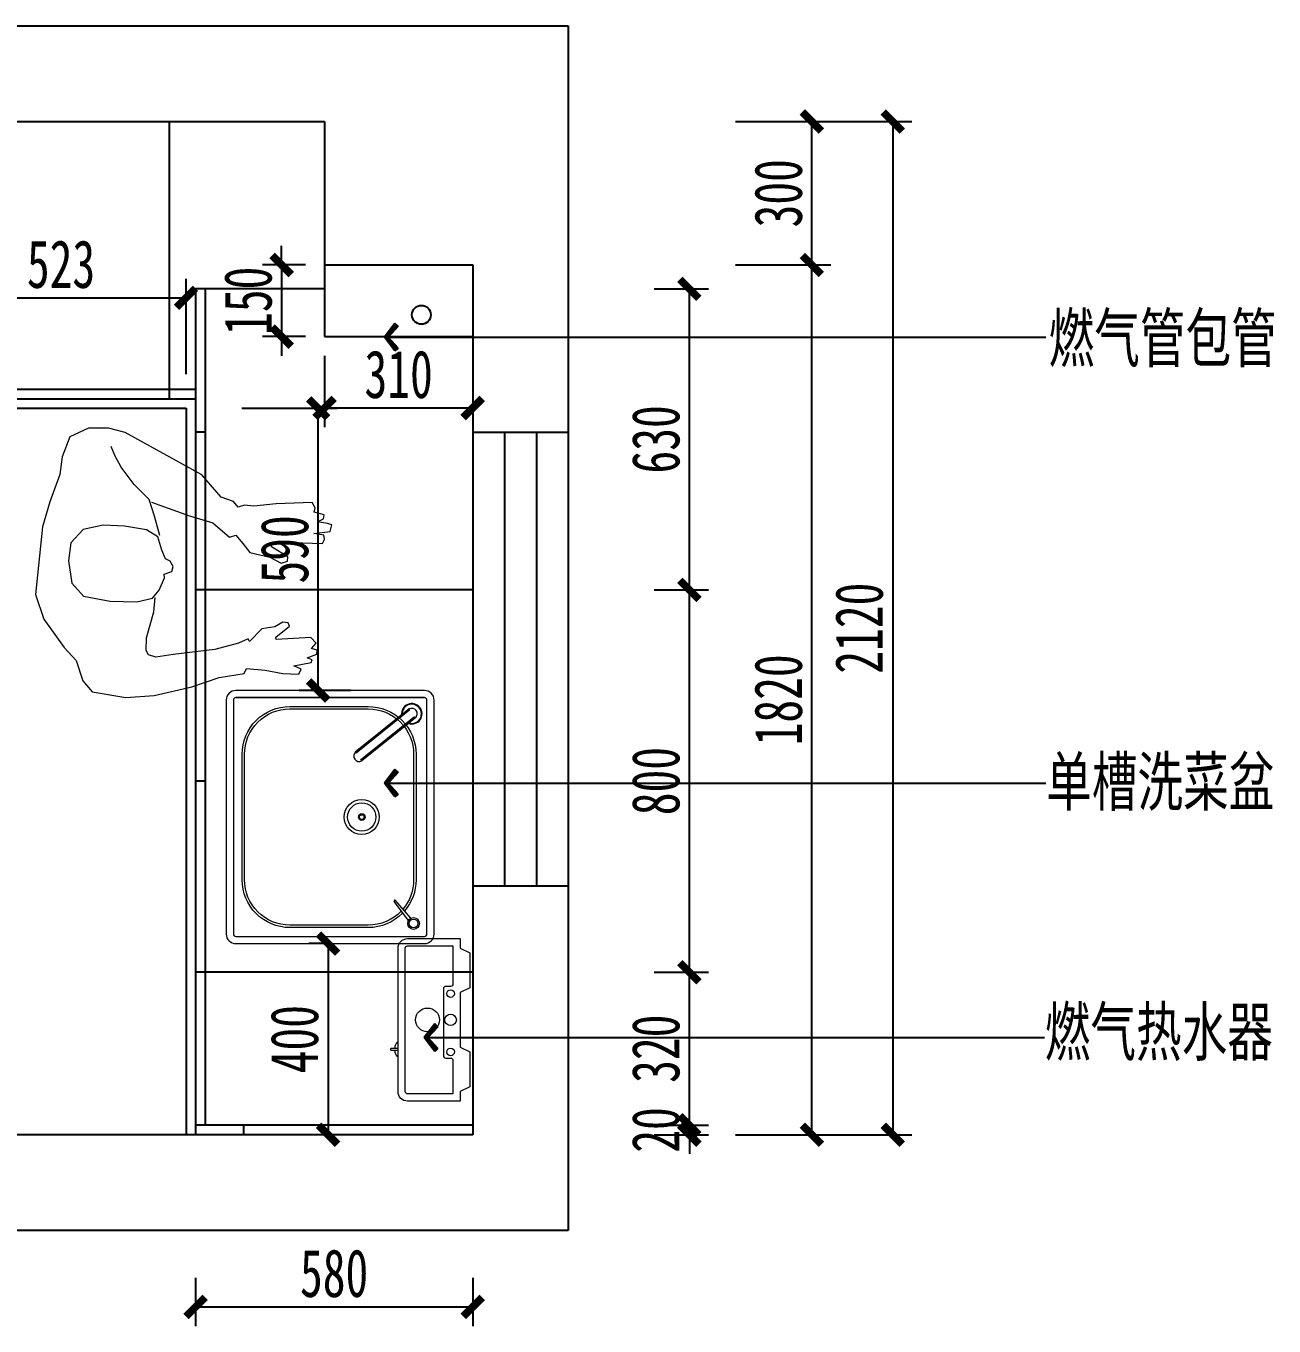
# Model space of a CAD drawing. Header units: millimetres. Extents: x 3104083 to 3173399, y -3165492 to -3044687.
# Drawn here: x 3116563 to 3119175, y -3115848 to -3113128 of the extents above; entities that cross this region are included whole.
import ezdxf

# ---------------------------------------------------------------- set-up
doc = ezdxf.new("R2010")
doc.units = ezdxf.units.MM
doc.header["$LTSCALE"] = 500
doc.header["$MEASUREMENT"] = 0
doc.header["$PDMODE"] = 2
doc.linetypes.add('ACAD_ISO03W100', pattern=[30, 12, -18])
doc.layers.get('0').update_dxf_attribs({"linetype": 'CONTINUOUS'})
doc.layers.get('DEFPOINTS').update_dxf_attribs({"linetype": 'CONTINUOUS'})
for name, color, linetype in [('D-节点尺寸', 5, 'CONTINUOUS'), ('P-完成面', 3, 'CONTINUOUS'), ('W-基础引线', 35, 'CONTINUOUS'), ('ZB_厨柜', 7, 'CONTINUOUS'), ('zb厨柜', 7, 'CONTINUOUS'), ('台面', 4, 'CONTINUOUS'), ('柜体', 2, 'CONTINUOUS')]:
    doc.layers.add(name, color=color, linetype=linetype)
for name, color, linetype, lineweight in [('zb辅助', 250, 'CONTINUOUS', 15), ('墙体', 6, 'CONTINUOUS', 25), ('电器', 85, 'CONTINUOUS', 15)]:
    doc.layers.add(name, color=color, linetype=linetype, lineweight=lineweight)
doc.styles.add('DIM', font='SimSun.ttf', dxfattribs={"width": 0.7})
doc.dimstyles.new('40', dxfattribs={"dimscale": 40, "dimtxt": 2.5, "dimasz": 1, "dimexe": 1, "dimexo": 1, "dimgap": 0.5, "dimtad": 1, "dimdec": 0, "dimzin": 0, "dimdsep": 46, "dimtxsty": 'DIM', "dimblk": 'ARCHTICK', "dimcen": 0, "dimclrd": 5, "dimclre": 5, "dimclrt": 35, "dimadec": 0, "dimazin": 0, "dimtfac": 0.5, "dimtdec": 0, "dimtix": 1, "dimtmove": 2, "dimatfit": 2, "dimldrblk": 'A', "dimfxl": 0, "dimtolj": 1, "dimtzin": 0, "dimlwd": -1, "dimlwe": -1, "dimarcsym": 0})
doc.dimstyles.new('基础引线', dxfattribs={"dimtxt": 3, "dimasz": 0.7, "dimexe": 2, "dimexo": 6, "dimgap": 1, "dimtad": 1, "dimdec": 0, "dimdsep": 46, "dimtxsty": 'Standard', "dimblk1": 'A', "dimblk2": 'A', "dimsah": 1, "dimcen": 3, "dimdle": 200, "dimclrd": 256, "dimclre": 256, "dimclrt": 2, "dimadec": 0, "dimazin": 0, "dimtfac": 1, "dimtdec": 0, "dimtix": 1, "dimtmove": 1, "dimatfit": 3, "dimldrblk": 'A', "dimfxl": 0, "dimtvp": 1, "dimtolj": 1, "dimtzin": 0, "dimarcsym": 0})

# ---------------------------------------------------------------- blocks, each defined once
blk = doc.blocks.new('_ArchTick')
at = {"color": 0, "linetype": 'ByBlock', "const_width": 0.4}
blk.add_lwpolyline([(-0.5, -0.5), (0.5, 0.5)], dxfattribs=at)
blk = doc.blocks.new('*D1646')
at = {"layer": 'D-节点尺寸', "color": 5, "ltscale": 100}
for p, q in [((3118047.6, -3113627.5), (3118247.6, -3113627.5)), ((3118207.6, -3115447.5), (3118207.6, -3113627.5)), ((3118047.6, -3115447.5), (3118247.6, -3115447.5))]:
    blk.add_line(p, q, dxfattribs=at)
at = {"layer": 'DEFPOINTS', "color": 0, "ltscale": 100}
for p in [(3118007.6, -3113627.5), (3118207.6, -3113627.5), (3118007.6, -3115447.5)]:
    blk.add_point(p, dxfattribs=at)
at = {"layer": 'D-节点尺寸', "color": 5, "ltscale": 100, "xscale": 40, "yscale": 40, "zscale": 40}
for p, rotation in [((3118207.6, -3113627.5), 90), ((3118207.6, -3115447.5), 270)]:
    blk.add_blockref('_ArchTick', p, dxfattribs=dict(at, rotation=rotation))
at = {"layer": 'D-节点尺寸', "color": 35, "ltscale": 100, "insert": (3118137.6, -3114537.5), "char_height": 100, "attachment_point": 5, "rotation": 90, "style": 'DIM'}
blk.add_mtext('\\A1;1820', dxfattribs=at)
blk = doc.blocks.new('A')
for p, q in [((-1.435, 1.148), (-1.09, 1.437)), ((-1.09, 1.437), (0, 0)), ((-1.435, 1.148), (-0.369, 0)), ((-0.369, 0), (-2.127, 0)), ((-1.435, -1.148), (-0.369, 0)), ((-1.09, -1.437), (0, 0)), ((-1.435, -1.148), (-1.09, -1.437))]:
    blk.add_line(p, q)
for points in [[(-1.435, 1.148), (-1.09, 1.437), (-0.369, 0), (0, 0)], [(-1.435, -1.148), (-1.09, -1.437), (-0.369, 0), (0, 0)]]:
    blk.add_solid(points)
blk = doc.blocks.new('*D1647')
at = {"layer": 'D-节点尺寸', "color": 5, "ltscale": 100}
for p, q in [((3118047.6, -3113327.5), (3118247.6, -3113327.5)), ((3118207.6, -3113627.5), (3118207.6, -3113327.5)), ((3118047.6, -3113627.5), (3118247.6, -3113627.5))]:
    blk.add_line(p, q, dxfattribs=at)
at = {"layer": 'DEFPOINTS', "color": 0, "ltscale": 100}
for p in [(3118007.6, -3113327.5), (3118207.6, -3113327.5), (3118007.6, -3113627.5)]:
    blk.add_point(p, dxfattribs=at)
at = {"layer": 'D-节点尺寸', "color": 5, "ltscale": 100, "xscale": 40, "yscale": 40, "zscale": 40}
for p, rotation in [((3118207.6, -3113327.5), 90), ((3118207.6, -3113627.5), 270)]:
    blk.add_blockref('_ArchTick', p, dxfattribs=dict(at, rotation=rotation))
at = {"layer": 'D-节点尺寸', "color": 35, "ltscale": 100, "insert": (3118137.6, -3113477.5), "char_height": 100, "attachment_point": 5, "rotation": 90, "style": 'DIM'}
blk.add_mtext('\\A1;300', dxfattribs=at)
blk = doc.blocks.new('*D1649')
at = {"layer": 'DEFPOINTS', "color": 0, "ltscale": 100}
for p in [(3118117.6, -3113327.5), (3118117.6, -3115447.5), (3118376.8, -3115447.5)]:
    blk.add_point(p, dxfattribs=at)
at = {"layer": 'P-完成面', "color": 5, "ltscale": 100}
for p, q in [((3118216.8, -3113327.5), (3118416.8, -3113327.5)), ((3118376.8, -3113327.5), (3118376.8, -3115447.5)), ((3118216.8, -3115447.5), (3118416.8, -3115447.5))]:
    blk.add_line(p, q, dxfattribs=at)
at = {"layer": 'P-完成面', "color": 5, "ltscale": 100, "xscale": 40, "yscale": 40, "zscale": 40}
for p, rotation in [((3118376.8, -3113327.5), 90), ((3118376.8, -3115447.5), 270)]:
    blk.add_blockref('_ArchTick', p, dxfattribs=dict(at, rotation=rotation))
at = {"layer": 'P-完成面', "color": 35, "ltscale": 100, "insert": (3118306.8, -3114387.5), "char_height": 100, "attachment_point": 5, "rotation": 90, "style": 'DIM'}
blk.add_mtext('\\A1;2120', dxfattribs=at)
blk = doc.blocks.new('*D1676')
at = {"layer": 'D-节点尺寸', "color": 5, "ltscale": 100}
for p, q in [((3117877.6, -3115107.5), (3117991.2, -3115107.5)), ((3117951.2, -3115427.5), (3117951.2, -3115107.5)), ((3117877.6, -3115427.5), (3117991.2, -3115427.5))]:
    blk.add_line(p, q, dxfattribs=at)
at = {"layer": 'DEFPOINTS', "color": 0, "ltscale": 100}
for p in [(3117837.6, -3115107.5), (3117951.2, -3115107.5), (3117837.6, -3115427.5)]:
    blk.add_point(p, dxfattribs=at)
at = {"layer": 'D-节点尺寸', "color": 5, "ltscale": 100, "xscale": 40, "yscale": 40, "zscale": 40}
for p, rotation in [((3117951.2, -3115107.5), 90), ((3117951.2, -3115427.5), 270)]:
    blk.add_blockref('_ArchTick', p, dxfattribs=dict(at, rotation=rotation))
at = {"layer": 'D-节点尺寸', "color": 35, "ltscale": 100, "insert": (3117881.2, -3115267.5), "char_height": 100, "attachment_point": 5, "rotation": 90, "style": 'DIM'}
blk.add_mtext('\\A1;320', dxfattribs=at)
blk = doc.blocks.new('*D1677')
at = {"layer": 'D-节点尺寸', "color": 5, "ltscale": 100}
for p, q in [((3117877.6, -3114307.5), (3117991.2, -3114307.5)), ((3117951.2, -3115107.5), (3117951.2, -3114307.5)), ((3117877.6, -3115107.5), (3117991.2, -3115107.5))]:
    blk.add_line(p, q, dxfattribs=at)
at = {"layer": 'DEFPOINTS', "color": 0, "ltscale": 100}
for p in [(3117837.6, -3114307.5), (3117951.2, -3114307.5), (3117837.6, -3115107.5)]:
    blk.add_point(p, dxfattribs=at)
at = {"layer": 'D-节点尺寸', "color": 5, "ltscale": 100, "xscale": 40, "yscale": 40, "zscale": 40}
for p, rotation in [((3117951.2, -3114307.5), 90), ((3117951.2, -3115107.5), 270)]:
    blk.add_blockref('_ArchTick', p, dxfattribs=dict(at, rotation=rotation))
at = {"layer": 'D-节点尺寸', "color": 35, "ltscale": 100, "insert": (3117881.2, -3114707.5), "char_height": 100, "attachment_point": 5, "rotation": 90, "style": 'DIM'}
blk.add_mtext('\\A1;800', dxfattribs=at)
blk = doc.blocks.new('*D1678')
at = {"layer": 'D-节点尺寸', "color": 5, "ltscale": 100}
for p, q in [((3117877.6, -3113677.5), (3117991.2, -3113677.5)), ((3117951.2, -3114307.5), (3117951.2, -3113677.5)), ((3117877.6, -3114307.5), (3117991.2, -3114307.5))]:
    blk.add_line(p, q, dxfattribs=at)
at = {"layer": 'DEFPOINTS', "color": 0, "ltscale": 100}
for p in [(3117837.6, -3113677.5), (3117951.2, -3113677.5), (3117837.6, -3114307.5)]:
    blk.add_point(p, dxfattribs=at)
at = {"layer": 'D-节点尺寸', "color": 5, "ltscale": 100, "xscale": 40, "yscale": 40, "zscale": 40}
for p, rotation in [((3117951.2, -3113677.5), 90), ((3117951.2, -3114307.5), 270)]:
    blk.add_blockref('_ArchTick', p, dxfattribs=dict(at, rotation=rotation))
at = {"layer": 'D-节点尺寸', "color": 35, "ltscale": 100, "insert": (3117881.2, -3113992.5), "char_height": 100, "attachment_point": 5, "rotation": 90, "style": 'DIM'}
blk.add_mtext('\\A1;630', dxfattribs=at)
blk = doc.blocks.new('*D1679')
at = {"layer": 'D-节点尺寸', "color": 5, "ltscale": 100}
for p, q in [((3117951.2, -3115427.5), (3117951.2, -3115387.5)), ((3117877.6, -3115427.5), (3117991.2, -3115427.5)), ((3117951.2, -3115427.5), (3117951.2, -3115447.5)), ((3117877.6, -3115447.5), (3117991.2, -3115447.5)), ((3117951.2, -3115447.5), (3117951.2, -3115487.5))]:
    blk.add_line(p, q, dxfattribs=at)
at = {"layer": 'DEFPOINTS', "color": 0, "ltscale": 100}
for p in [(3117837.6, -3115427.5), (3117837.6, -3115447.5), (3117951.2, -3115447.5)]:
    blk.add_point(p, dxfattribs=at)
at = {"layer": 'D-节点尺寸', "color": 5, "ltscale": 100, "xscale": 40, "yscale": 40, "zscale": 40}
for p, rotation in [((3117951.2, -3115427.5), 270), ((3117951.2, -3115447.5), 90)]:
    blk.add_blockref('_ArchTick', p, dxfattribs=dict(at, rotation=rotation))
at = {"layer": 'D-节点尺寸', "color": 35, "ltscale": 100, "insert": (3117881.2, -3115437.5), "char_height": 100, "attachment_point": 5, "rotation": 90, "style": 'DIM'}
blk.add_mtext('\\A1;20', dxfattribs=at)
blk = doc.blocks.new('*D1680')
at = {"layer": 'D-节点尺寸', "color": 5, "ltscale": 100}
for p, q in [((3116917.8, -3115747), (3116917.8, -3115847.7)), ((3117497.8, -3115747), (3117497.8, -3115847.7)), ((3116917.8, -3115807.7), (3117497.8, -3115807.7))]:
    blk.add_line(p, q, dxfattribs=at)
at = {"layer": 'DEFPOINTS', "color": 0, "ltscale": 100}
for p in [(3116917.8, -3115707), (3117497.8, -3115707), (3117497.8, -3115807.7)]:
    blk.add_point(p, dxfattribs=at)
at = {"layer": 'D-节点尺寸', "color": 5, "ltscale": 100, "xscale": 40, "yscale": 40, "zscale": 40, "rotation": 180}
blk.add_blockref('_ArchTick', (3116917.8, -3115807.7), dxfattribs=at)
at = {"layer": 'D-节点尺寸', "color": 5, "ltscale": 100, "xscale": 40, "yscale": 40, "zscale": 40}
blk.add_blockref('_ArchTick', (3117497.8, -3115807.7), dxfattribs=at)
at = {"layer": 'D-节点尺寸', "color": 35, "ltscale": 100, "insert": (3117207.8, -3115737.7), "char_height": 100, "attachment_point": 5, "style": 'DIM'}
blk.add_mtext('\\A1;580', dxfattribs=at)
blk = doc.blocks.new('热水器平面')
at = {"layer": '电器'}
for p, q in [((223135.7, -105688.4), (223135.7, -105686.4)), ((223165.7, -105686.4), (223165.7, -105688.4))]:
    blk.add_line(p, q, dxfattribs=at)
for points in [[(223146.2, -105556.4), (223156.2, -105536.4), (223229.2, -105536.4), (223239.2, -105556.4), (223259.2, -105556.4), (223259.2, -105666.4, -0.414214), (223239.2, -105686.4), (222939.2, -105686.4, -0.414214), (222919.2, -105666.4), (222919.2, -105556.4), (222939.2, -105556.4), (222949.2, -105536.4), (223022.2, -105536.4), (223032.2, -105556.4)], [(223024.2, -105591.4), (223164.2, -105591.4, 0.414214), (223169.2, -105586.4), (223169.2, -105576.4, -0.414214), (223174.2, -105571.4), (223244.2, -105571.4), (223244.2, -105666.4, -0.414214), (223239.2, -105671.4), (222939.2, -105671.4, -0.414214), (222934.2, -105666.4), (222934.2, -105571.4), (223014.2, -105571.4, -0.414214), (223019.2, -105576.4), (223019.2, -105586.4, 0.414214)]]:
    blk.add_lwpolyline(points, format="xyb", close=True, dxfattribs=at)
blk.add_lwpolyline([(223153.2, -105686.4), (223153.2, -105700.4, -0.414214), (223152.2, -105701.4), (223149.2, -105701.4, -0.414214), (223148.2, -105700.4), (223148.2, -105686.4)], format="xyb", dxfattribs=at)
for centre, radius in [((223034.2, -105576.4), 8), ((223089.2, -105576.4), 12), ((223156.2, -105576.4), 8), ((223089.2, -105624.8), 24.9)]:
    blk.add_circle(centre, radius, dxfattribs=at)
for centre, start, end in [((223149.3, -105672.5), 229.4531, 266.9441), ((223152.1, -105672.5), 273.0559, 310.5469)]:
    blk.add_arc(centre, 20.9, start, end, dxfattribs=at)
blk = doc.blocks.new('*D1729')
at = {"layer": 'D-节点尺寸', "color": 5, "ltscale": 100}
for p, q in [((3117097.9, -3113627.5), (3117097.9, -3113587.5)), ((3117147.8, -3113627.5), (3117057.9, -3113627.5)), ((3117097.9, -3113627.5), (3117097.9, -3113777.5)), ((3117147.8, -3113777.5), (3117057.9, -3113777.5)), ((3117097.9, -3113777.5), (3117097.9, -3113817.5))]:
    blk.add_line(p, q, dxfattribs=at)
at = {"layer": 'DEFPOINTS', "color": 0, "ltscale": 100}
for p in [(3117187.8, -3113627.5), (3117097.9, -3113777.5), (3117187.8, -3113777.5)]:
    blk.add_point(p, dxfattribs=at)
at = {"layer": 'D-节点尺寸', "color": 5, "ltscale": 100, "xscale": 40, "yscale": 40, "zscale": 40}
for p, rotation in [((3117097.9, -3113627.5), 270), ((3117097.9, -3113777.5), 90)]:
    blk.add_blockref('_ArchTick', p, dxfattribs=dict(at, rotation=rotation))
at = {"layer": 'D-节点尺寸', "color": 35, "ltscale": 100, "insert": (3117027.9, -3113702.5), "char_height": 100, "attachment_point": 5, "rotation": 90, "style": 'DIM'}
blk.add_mtext('\\A1;150', dxfattribs=at)
blk = doc.blocks.new('*D1730')
at = {"layer": 'D-节点尺寸', "color": 5, "ltscale": 100}
for p, q in [((3117187.8, -3113817.5), (3117187.8, -3113966.8)), ((3117497.8, -3113817.5), (3117497.8, -3113966.8)), ((3117187.8, -3113926.8), (3117497.8, -3113926.8))]:
    blk.add_line(p, q, dxfattribs=at)
at = {"layer": 'DEFPOINTS', "color": 0, "ltscale": 100}
for p in [(3117187.8, -3113777.5), (3117497.8, -3113777.5), (3117497.8, -3113926.8)]:
    blk.add_point(p, dxfattribs=at)
at = {"layer": 'D-节点尺寸', "color": 5, "ltscale": 100, "xscale": 40, "yscale": 40, "zscale": 40, "rotation": 180}
blk.add_blockref('_ArchTick', (3117187.8, -3113926.8), dxfattribs=at)
at = {"layer": 'D-节点尺寸', "color": 5, "ltscale": 100, "xscale": 40, "yscale": 40, "zscale": 40}
blk.add_blockref('_ArchTick', (3117497.8, -3113926.8), dxfattribs=at)
at = {"layer": 'D-节点尺寸', "color": 35, "ltscale": 100, "insert": (3117342.8, -3113856.8), "char_height": 100, "attachment_point": 5, "style": 'DIM'}
blk.add_mtext('\\A1;310', dxfattribs=at)
blk = doc.blocks.new('单水槽平面')
at = {"layer": '电器'}
for p, q in [((219357.5, -105976.4), (219357.5, -106371.4)), ((219372.5, -105976.4), (219372.5, -106371.4)), ((219372.5, -106371.4), (219372.5, -105976.4)), ((219867.1, -105956.4), (219377.5, -105956.4)), ((219867.1, -105971.4), (219377.5, -105971.4)), ((219872.1, -106371.4), (219872.1, -105976.4)), ((219887.1, -106371.4), (219887.1, -105976.4)), ((219412.7, -105997.6), (219503.2, -106110.5)), ((219414.5, -105995), (219505, -106107.9)), ((219396.1, -106008.4), (219486.6, -106121.3)), ((219397.8, -106006.9), (219488.4, -106119.8)), ((219834, -106004.9), (219796.9, -106037)), ((219838.5, -106009.9), (219798.8, -106040.1)), ((219377.5, -106376.4), (219867.1, -106376.4)), ((219377.5, -106376.4), (219867.1, -106376.4)), ((219377.5, -106391.4), (219867.1, -106391.4))]:
    blk.add_line(p, q, dxfattribs=at)
for points in [[(219823.4, -106022.6, -0.202235), (219853.6, -106094.2), (219853.6, -106258.2, -0.414214), (219753.6, -106358.2), (219490.9, -106358.2, -0.414214), (219390.9, -106258.2), (219390.9, -106094.2, -0.414214), (219490.9, -105994.2), (219753.6, -105994.2, -0.178633), (219818.6, -106018.2, -0.178633)], [(219819.3, -106025.6, -0.204737), (219848.6, -106094.2), (219848.6, -106258.2, -0.414214), (219753.6, -106353.2), (219490.9, -106353.2, -0.414214), (219395.9, -106258.2), (219395.9, -106094.2, -0.414214), (219490.9, -105999.2), (219753.6, -105999.2, -0.176592), (219814.8, -106021.5, -0.176592)]]:
    blk.add_lwpolyline(points, format="xyb", dxfattribs=at)
for centre, radius in [((219845, -105999.4), 12.3), ((219845, -105999.4), 9.28), ((219622.3, -106107.8), 36.7), ((219622.3, -106107.8), 29.7), ((219622.3, -106107.8), 6.95), ((219622.3, -106107.8), 4.95)]:
    blk.add_circle(centre, radius, dxfattribs=at)
for centre, radius, start, end in [((219377.5, -105976.4), 20, 90, 180), ((219377.5, -105976.4), 20, 90, 180), ((219377.5, -105976.4), 5, 90, 180), ((219867.1, -105976.4), 20, 0, 90), ((219867.1, -105976.4), 5, 0, 90), ((219406.3, -106003.1), 21.5, 340.7243, 277.0978), ((219406.3, -106003.1), 20, 343.5312, 274.3312), ((219406.3, -106003.1), 11.5, 46.7072, 207.3519), ((219798.2, -106038.4), 1.86, 128.1042, 288.8004), ((219494.7, -106113), 11.5, 225.4964, 26.4981), ((219377.5, -106371.4), 20, 180, 270), ((219377.5, -106371.4), 20, 180, 270), ((219377.5, -106371.4), 5, 180, 270), ((219867.1, -106371.4), 20, 270, 0), ((219867.1, -106371.4), 5, 270, 0)]:
    blk.add_arc(centre, radius, start, end, dxfattribs=at)
blk = doc.blocks.new('*D1731')
at = {"layer": 'D-节点尺寸', "color": 5, "ltscale": 100}
for p, q in [((3117195.1, -3115047.5), (3117155.1, -3115047.5)), ((3117195.1, -3115047.5), (3117195.1, -3115447.5)), ((3117195.1, -3115447.5), (3117155.1, -3115447.5))]:
    blk.add_line(p, q, dxfattribs=at)
at = {"layer": 'DEFPOINTS', "color": 0, "ltscale": 100}
for p in [(3117199.6, -3115047.5), (3117195.1, -3115447.5), (3117199.6, -3115447.5)]:
    blk.add_point(p, dxfattribs=at)
at = {"layer": 'D-节点尺寸', "color": 5, "ltscale": 100, "xscale": 40, "yscale": 40, "zscale": 40}
for p, rotation in [((3117195.1, -3115047.5), 90), ((3117195.1, -3115447.5), 270)]:
    blk.add_blockref('_ArchTick', p, dxfattribs=dict(at, rotation=rotation))
at = {"layer": 'D-节点尺寸', "color": 35, "ltscale": 100, "insert": (3117125.1, -3115247.5), "char_height": 100, "attachment_point": 5, "rotation": 90, "style": 'DIM'}
blk.add_mtext('\\A1;400', dxfattribs=at)
blk = doc.blocks.new('*D1735')
at = {"layer": 'D-节点尺寸', "color": 5, "ltscale": 100}
for p, q in [((3117014.4, -3113927.5), (3117214.4, -3113927.5)), ((3117174.4, -3114517.9), (3117174.4, -3113927.5)), ((3117243.5, -3114517.9), (3117134.4, -3114517.9))]:
    blk.add_line(p, q, dxfattribs=at)
at = {"layer": 'DEFPOINTS', "color": 0, "ltscale": 100}
for p in [(3116897.8, -3113927.5), (3117174.4, -3113927.5), (3117283.5, -3114517.9)]:
    blk.add_point(p, dxfattribs=at)
at = {"layer": 'D-节点尺寸', "color": 5, "ltscale": 100, "xscale": 40, "yscale": 40, "zscale": 40}
for p, rotation in [((3117174.4, -3113927.5), 90), ((3117174.4, -3114517.9), 270)]:
    blk.add_blockref('_ArchTick', p, dxfattribs=dict(at, rotation=rotation))
at = {"layer": 'D-节点尺寸', "color": 35, "ltscale": 100, "insert": (3117104.4, -3114222.7), "char_height": 100, "attachment_point": 5, "rotation": 90, "style": 'DIM'}
blk.add_mtext('\\A1;590', dxfattribs=at)
blk = doc.blocks.new('A$C72A3536B')
at = {"layer": 'zb辅助', "color": 251, "linetype": 'ByBlock'}
for p, q in [((180.8, 603.6), (175.4, 582.6)), ((189.7, 602.8), (180.8, 603.6)), ((195.7, 589.7), (189.7, 602.8)), ((199.3, 610.9), (195.7, 589.7)), ((201.9, 619.6), (199.3, 610.9)), ((215.9, 616.6), (201.9, 619.6)), ((220.1, 582.2), (215.9, 616.6)), ((223.7, 603.4), (220.1, 582.2)), ((232.8, 604.4), (223.7, 603.4)), ((241.3, 600.1), (232.8, 604.4)), ((237.5, 494.8), (241.3, 600.1)), ((166.7, 585.1), (155.4, 578.9)), ((155.4, 578.9), (157.8, 503.6)), ((175.4, 582.6), (166.7, 585.1)), ((449.5, 587.2), (437.7, 575.7)), ((437.7, 575.7), (442.2, 503.7)), ((461.1, 577.3), (449.5, 587.2)), ((464, 589.5), (461.1, 577.3)), ((472.9, 588.8), (464, 589.5)), ((480, 568.5), (472.9, 588.8)), ((484.5, 578.8), (480, 568.5)), ((489.7, 576.6), (484.5, 578.8)), ((497.2, 540.1), (489.7, 576.6)), ((503.9, 555.6), (497.2, 540.1)), ((514.3, 551.1), (503.9, 555.6)), ((513.1, 517.2), (514.3, 551.1)), ((269, 527.8), (248.1, 493.9)), ((277.9, 527.1), (269, 527.8)), ((282.1, 514.2), (277.9, 527.1)), ((406.7, 528.3), (405.8, 517.7)), ((405.8, 517.7), (415.1, 500.7)), ((414.2, 531.3), (406.7, 528.3)), ((436.7, 502.4), (414.2, 531.3)), ((506.3, 480.2), (513.1, 517.2)), ((157.8, 503.6), (162.6, 456.6)), ((248.1, 493.9), (237.5, 494.8)), ((260.2, 448.1), (269.3, 490.2)), ((269.3, 490.2), (282.1, 514.2)), ((415.1, 500.7), (419.8, 473.5)), ((442.2, 503.7), (436.7, 502.4)), ((419.8, 473.5), (446.2, 447.9)), ((502.9, 441.1), (506.3, 480.2)), ((162.6, 456.6), (160.9, 437.1)), ((160.9, 437.1), (165.1, 424.1)), ((241.1, 433.6), (260.2, 448.1)), ((446.2, 447.9), (440.6, 444.8)), ((440.6, 444.8), (449.5, 424.3)), ((513.2, 436.7), (502.9, 441.1)), ((521.1, 384.1), (513.2, 436.7)), ((153.5, 414.4), (144.1, 388.4)), ((165.1, 424.1), (153.5, 414.4)), ((223.7, 419), (241.1, 433.6)), ((227.9, 406.1), (223.7, 419)), ((449.5, 424.3), (463.1, 374.8)), ((144.1, 388.4), (97.6, 347.7)), ((198, 371.1), (227.9, 406.1)), ((541.2, 326.8), (521.1, 384.1)), ((183, 322.3), (198, 371.1)), ((463.1, 374.8), (473.4, 288)), ((97.6, 347.7), (8.5, 187.2)), ((559.3, 248.2), (541.2, 326.8)), ((154.6, 242.5), (183, 322.3)), ((277.9, 281.8), (273.4, 271.5)), ((289.1, 288), (277.9, 281.8)), ((299.6, 285.3), (289.1, 288)), ((305.3, 268.7), (299.6, 285.3)), ((473.4, 288), (479.1, 251.7)), ((183.8, 248.9), (148.8, 237.6)), ((224.1, 259.7), (183.8, 248.9)), ((227.3, 255.8), (212.7, 232)), ((254.9, 264.1), (227.3, 255.8)), ((273.4, 271.5), (254.9, 264.1)), ((312.6, 269.8), (305.3, 268.7)), ((338.4, 258.6), (312.6, 269.8)), ((355.1, 244.6), (338.4, 258.6)), ((384, 247.5), (353.8, 250.1)), ((438.1, 232), (384, 247.5)), ((479.1, 251.7), (474.2, 236)), ((563.1, 188.8), (559.3, 248.2)), ((148.8, 237.6), (117.4, 206.3)), ((212.7, 232), (205.1, 186.1)), ((363, 211.7), (355.1, 244.6)), ((464.8, 231.4), (438.1, 232)), ((474.2, 236), (464.8, 231.4)), ((117.4, 206.3), (81.1, 179.1)), ((361.7, 156.3), (363, 211.7)), ((8.5, 187.2), (0, 152.2)), ((58.5, 166.7), (38.1, 157.8)), ((81.1, 179.1), (58.5, 166.7)), ((205.1, 186.1), (203, 141.6)), ((551.5, 118.2), (563.1, 188.8)), ((0, 152.2), (0, 111)), ((203, 141.6), (211.8, 99.6)), ((351.4, 100), (361.7, 156.3)), ((0, 111), (18, 71.8)), ((528.4, 98.8), (551.5, 118.2)), ((211.8, 99.6), (240, 73.9)), ((324.2, 75.5), (351.4, 100)), ((458.8, 60.1), (486, 84.6)), ((486, 84.6), (528.4, 98.8)), ((18, 71.8), (59.5, 55.7)), ((59.5, 55.7), (96.7, 50.6)), ((240, 73.9), (277.1, 68.9)), ((277.1, 68.9), (324.2, 75.5)), ((399.6, 17), (458.8, 60.1)), ((96.7, 50.6), (153.8, 29.5)), ((153.8, 29.5), (206.2, 14.2)), ((206.2, 14.2), (348, 0)), ((348, 0), (399.6, 17))]:
    blk.add_line(p, q, dxfattribs=at)
blk = doc.blocks.new('*D1739')
at = {"layer": 'D-节点尺寸', "color": 5, "ltscale": 100}
for p, q in [((3116374.8, -3113769.9), (3116374.8, -3113656.3)), ((3116897.8, -3113856.3), (3116897.8, -3113656.3)), ((3116374.8, -3113696.3), (3116897.8, -3113696.3))]:
    blk.add_line(p, q, dxfattribs=at)
at = {"layer": 'DEFPOINTS', "color": 0, "ltscale": 100}
for p in [(3116897.8, -3113696.3), (3116374.8, -3113809.9), (3116897.8, -3113927.5)]:
    blk.add_point(p, dxfattribs=at)
at = {"layer": 'D-节点尺寸', "color": 5, "ltscale": 100, "xscale": 40, "yscale": 40, "zscale": 40, "rotation": 180}
blk.add_blockref('_ArchTick', (3116374.8, -3113696.3), dxfattribs=at)
at = {"layer": 'D-节点尺寸', "color": 5, "ltscale": 100, "xscale": 40, "yscale": 40, "zscale": 40}
blk.add_blockref('_ArchTick', (3116897.8, -3113696.3), dxfattribs=at)
at = {"layer": 'D-节点尺寸', "color": 35, "ltscale": 100, "insert": (3116636.3, -3113626.3), "char_height": 100, "attachment_point": 5, "style": 'DIM'}
blk.add_mtext('\\A1;523', dxfattribs=at)

msp = doc.modelspace()

# ---------------------------------------------------------------- linework, layer by layer
at = {"layer": 'P-完成面', "color": 3, "ltscale": 100}
for p, q in [((3117187.808, -3113627.51), (3117187.808, -3113777.51)), ((3117187.808, -3113777.51), (3117497.808, -3113777.51))]:
    msp.add_line(p, q, dxfattribs=at)
at = {"layer": '台面', "linetype": 'ACAD_ISO03W100'}
for p, q in [((3115147.808, -3113927.51), (3116897.808, -3113927.51)), ((3116897.808, -3113927.51), (3116897.808, -3115447.51))]:
    msp.add_line(p, q, dxfattribs=at)
at = {"layer": '墙体'}
for p, q in [((3115047.808, -3113127.51), (3117697.808, -3113127.51)), ((3117697.808, -3113127.51), (3117697.808, -3113977.51)), ((3115147.808, -3113327.51), (3117187.808, -3113327.51)), ((3117187.808, -3113327.51), (3117187.808, -3113627.51)), ((3117187.808, -3113627.51), (3117497.808, -3113627.51)), ((3117497.808, -3113627.51), (3117497.808, -3113977.51)), ((3117497.808, -3113977.51), (3117697.808, -3113977.51)), ((3117697.808, -3114927.51), (3117497.808, -3114927.51)), ((3117497.808, -3114927.51), (3117497.808, -3115447.51)), ((3117697.808, -3114927.51), (3117697.808, -3115647.51)), ((3117497.808, -3115447.51), (3115457.808, -3115447.51)), ((3117697.808, -3115647.51), (3115047.808, -3115647.51))]:
    msp.add_line(p, q, dxfattribs=at)
at = {"layer": '墙体', "color": 2}
for p, q in [((3117497.808, -3113977.51), (3117497.808, -3114927.51)), ((3117564.475, -3113977.51), (3117564.475, -3114927.51)), ((3117631.141, -3113977.51), (3117631.141, -3114927.51)), ((3117697.808, -3113977.51), (3117697.808, -3114927.51))]:
    msp.add_line(p, q, dxfattribs=at)
at = {"layer": '柜体', "ltscale": 0.15}
for p, q in [((3116862.808, -3113327.51), (3116862.808, -3113907.51)), ((3116917.808, -3113677.51), (3116917.808, -3115447.51)), ((3117187.808, -3113677.51), (3116917.808, -3113677.51)), ((3116937.808, -3113677.51), (3116937.808, -3115427.51)), ((3115147.808, -3113887.51), (3116917.808, -3113887.51)), ((3115147.808, -3113907.51), (3116917.808, -3113907.51)), ((3116937.808, -3113977.51), (3116917.808, -3113977.51)), ((3117497.808, -3114307.51), (3116917.808, -3114307.51)), ((3116937.808, -3114707.51), (3116917.808, -3114707.51)), ((3117497.808, -3115107.51), (3116917.808, -3115107.51)), ((3117497.808, -3115427.51), (3116917.808, -3115427.51)), ((3117017.808, -3115427.51), (3117017.808, -3115447.51))]:
    msp.add_line(p, q, dxfattribs=at)
at = {"layer": '柜体'}
msp.add_circle((3117390.443, -3113731.794), 19.782, dxfattribs=at)

# ---------------------------------------------------------------- block references
at = {"layer": 'ZB_厨柜', "color": 253, "rotation": 270}
for name, p in [('单水槽平面', (3223373.423, -2895160.405)), ('热水器平面', (3223027.96, -2892117.995))]:
    msp.add_blockref(name, p, dxfattribs=at)
at = {"layer": 'zb厨柜', "rotation": 270}
msp.add_blockref('A$C72A3536B', (3116583.068, -3113969.297), dxfattribs=at)

# ---------------------------------------------------------------- texts
at = {"layer": 'D-节点尺寸', "color": 35, "ltscale": 100, "char_height": 100, "attachment_point": 5, "style": 'DIM'}
for s, insert in [('燃气管包管', (3118941.773, -3113785.961)), ('单槽洗菜盆', (3118936.685, -3114714.254)), ('燃气热水器', (3118933.677, -3115237.63))]:
    msp.add_mtext_dynamic_manual_height_columns(s, width=1011.95328, gutter_width=400, heights=[0], dxfattribs=dict(at, insert=insert))

# ---------------------------------------------------------------- dimensions: what is measured, and where the dimension line sits
at = {"layer": 'D-节点尺寸', "color": 251, "ltscale": 100}
for base, p1, p2, picture, middle in [((3118207.566, -3113327.51), (3118007.566, -3113627.51), (3118007.566, -3113327.51), '*D1647', (3118137.566, -3113477.51)), ((3117097.856, -3113777.51), (3117187.808, -3113627.51), (3117187.808, -3113777.51), '*D1729', (3117027.856, -3113702.51)), ((3118207.566, -3113627.51), (3118007.566, -3115447.51), (3118007.566, -3113627.51), '*D1646', (3118137.566, -3114537.51)), ((3117951.206, -3113677.51), (3117837.643, -3114307.51), (3117837.643, -3113677.51), '*D1678', (3117881.206, -3113992.51)), ((3117174.352, -3113927.51), (3117283.517, -3114517.859), (3116897.808, -3113927.51), '*D1735', (3117104.352, -3114222.685)), ((3117951.206, -3114307.51), (3117837.643, -3115107.51), (3117837.643, -3114307.51), '*D1677', (3117881.206, -3114707.51)), ((3117195.102, -3115447.51), (3117199.557, -3115047.51), (3117199.557, -3115447.51), '*D1731', (3117125.102, -3115247.51)), ((3117951.206, -3115107.51), (3117837.643, -3115427.51), (3117837.643, -3115107.51), '*D1676', (3117881.206, -3115267.51)), ((3117951.206, -3115447.51), (3117837.643, -3115427.51), (3117837.643, -3115447.51), '*D1679', (3117881.206, -3115437.51))]:
    dim = msp.add_linear_dim(base=base, p1=p1, p2=p2, angle=90, dimstyle='40', dxfattribs=at)
    dim.commit()
    dim.dimension.update_dxf_attribs({"geometry": picture, "text_midpoint": middle})
for base, p1, p2, picture, middle in [((3116897.808, -3113696.275), (3116374.756, -3113809.915), (3116897.808, -3113927.51), '*D1739', (3116636.282, -3113626.275)), ((3117497.808, -3113926.784), (3117187.808, -3113777.51), (3117497.808, -3113777.51), '*D1730', (3117342.808, -3113856.784)), ((3117497.808, -3115807.674), (3116917.808, -3115707.005), (3117497.808, -3115707.005), '*D1680', (3117207.808, -3115737.674))]:
    dim = msp.add_linear_dim(base=base, p1=p1, p2=p2, dimstyle='40', dxfattribs=at)
    dim.commit()
    dim.dimension.update_dxf_attribs({"geometry": picture, "text_midpoint": middle})
at = {"layer": 'P-完成面', "color": 0, "ltscale": 100}
dim = msp.add_linear_dim(base=(3118376.78, -3115447.51), p1=(3118117.566, -3113327.51), p2=(3118117.566, -3115447.51), angle=90, dimstyle='40', dxfattribs=at)
dim.commit()
dim.dimension.update_dxf_attribs({"geometry": '*D1649', "text_midpoint": (3118306.78, -3114387.51)})

# ---------------------------------------------------------------- leaders
at = {"layer": 'W-基础引线'}
for points in [[(3117313.226, -3113778.809), (3118697.209, -3113778.809)], [(3117313.226, -3114711.696), (3118697.209, -3114711.696)], [(3117396.417, -3115244.328), (3118694.355, -3115244.328)]]:
    msp.add_leader(points, dimstyle='基础引线', override={"dimasz": 20}, dxfattribs=at)

doc.saveas('drawing.dxf')
